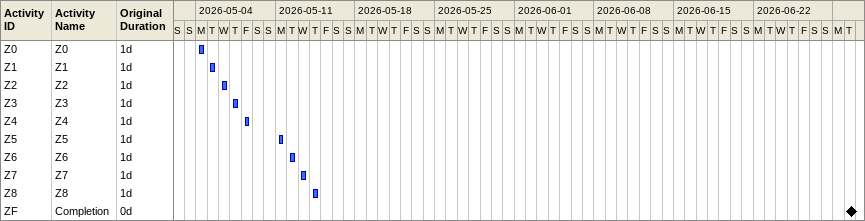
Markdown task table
| ID | Task | Original duration | Start | Finish |
|---|---|---|---|---|
| Z0 | Z0 | 1d | 2026-05-04 | 2026-05-04 |
| Z1 | Z1 | 1d | 2026-05-05 | 2026-05-05 |
| Z2 | Z2 | 1d | 2026-05-06 | 2026-05-06 |
| Z3 | Z3 | 1d | 2026-05-07 | 2026-05-07 |
| Z4 | Z4 | 1d | 2026-05-08 | 2026-05-08 |
| Z5 | Z5 | 1d | 2026-05-11 | 2026-05-11 |
| Z6 | Z6 | 1d | 2026-05-12 | 2026-05-12 |
| Z7 | Z7 | 1d | 2026-05-13 | 2026-05-13 |
| Z8 | Z8 | 1d | 2026-05-14 | 2026-05-14 |
| ZF | Completion | 0d | 2026-06-30 | 2026-06-30 |
